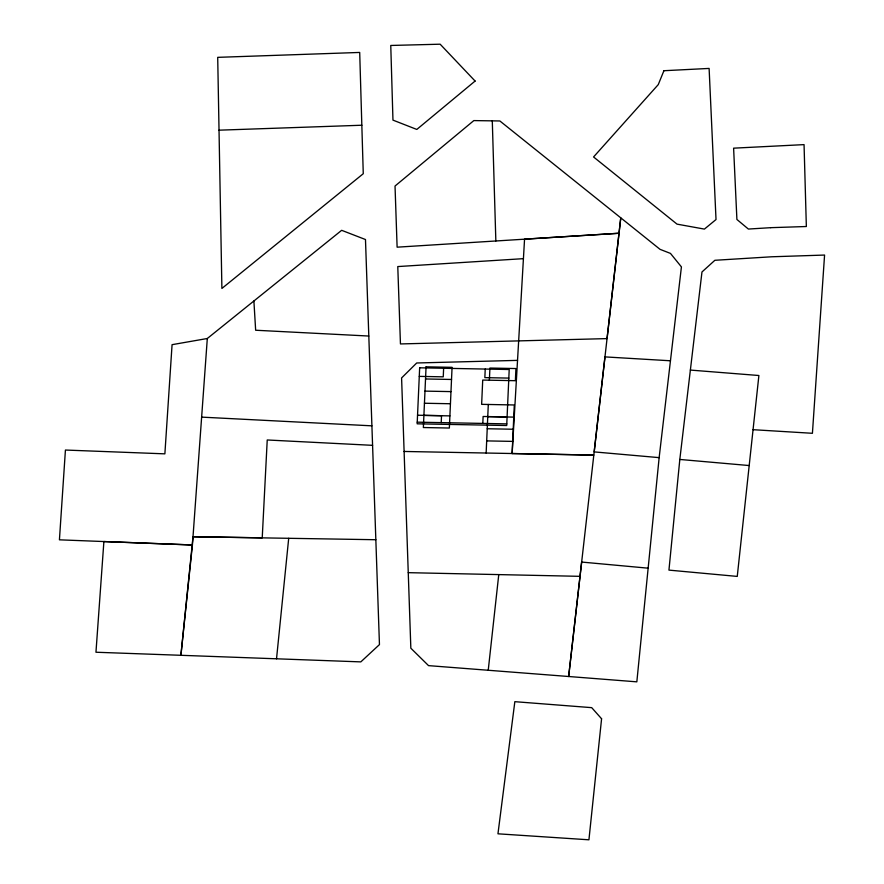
<?xml version="1.0" encoding="UTF-8"?>
<svg xmlns="http://www.w3.org/2000/svg" width="884" height="884" viewBox="0 0 884 884"><rect width="100%" height="100%" fill="white"/><g stroke="black" fill="none" stroke-linecap="round" stroke-linejoin="round"><path stroke-width="1.33" d="M441.215 422.618L441.525 415.69L417.535 415.226M443.635 368.252L443.249 376.838L419.27 376.374M482.808 423.414L483.117 416.486L507.096 416.939M485.228 369.048L484.852 377.634L508.83 378.098M486.145 453.039L488.299 404.474M489.382 380.197L489.924 368.053L515.924 368.551L515.383 380.695L482.719 380.065L481.636 404.342L514.3 404.971L512.134 453.536L593.816 455.083L404.11 451.459M512.134 453.536L524.555 239.155L619.021 233.254L620.767 217.84L499.858 120.964L473.835 120.589L395.026 186.038L397.115 247.177L619.021 233.254L607.065 338.605L400.452 343.942L397.778 266.57L523.427 258.658M207.309 338.506L192.414 544.975L180.911 655.298L95.958 652.237L103.892 541.538L192.414 544.975L59.427 539.826L65.427 450.044L164.877 453.846L172.071 344.672L207.309 338.506L341.655 230.315L365.479 239.531L379.457 644.602L360.816 661.884L180.911 655.298L193.021 536.732L262.228 537.837L267.233 439.978L372.562 445.337M679.818 459.448L668.945 570.114L737.256 576.412L758.892 375.512L690.371 370.076L679.818 459.448L749.19 465.548M648.259 568.191L581.639 562.058L568.655 676.503L636.834 681.84L659.144 457.636L681.42 266.902L670.47 253.41L660.05 249.343L620.767 217.84L568.655 676.503L428.541 665.63L410.839 648.204L401.59 377.943L416.718 362.981L517.538 360.374M276.526 658.812L288.703 538.301M488.233 670.249L498.764 574.6M690.371 370.076L701.973 271.974L714.869 260.294L771.666 256.78L824.573 255.056L812.418 433.293L753.058 429.69M219.011 130.18L361.832 125.23L359.7 52.443L217.707 57.349L221.895 288.449L363.269 173.717L361.832 125.23M193.021 536.732L375.855 539.726M425.524 378.971L451.525 379.468M424.983 391.115L450.984 391.612M424.442 403.248L450.442 403.745M423.9 415.392L449.901 415.889M487.769 416.618L513.759 417.115M417.226 422.165L506.786 423.878M487.228 428.751L513.217 429.248M486.686 440.895L512.676 441.392M408.253 572.666L580.048 576.335M368.805 336.042L255.653 330.24L253.896 300.991M201.64 417.126L371.888 425.834M670.459 360.782L604.965 356.893L594.181 451.901L659.144 457.636M492.289 120.854L495.847 240.989M419.657 367.799L417.16 423.812L506.709 425.524L509.206 369.512L419.657 367.799M426.066 366.827L423.359 427.536L449.359 428.033L452.067 367.324L426.066 366.827M601.584 718.769L588.932 839.8L497.957 833.811L514.842 701.675L591.705 707.653L601.584 718.769M663.917 70.72L658.26 84.621L593.562 156.965L677.034 224.138L704.415 229.1L716.018 219.541L709.112 68.422L663.917 70.72M475.095 81.052L416.806 129.44L392.96 120.114L390.761 45.46L440.155 44.2L475.095 81.052M770.726 227.674L748.383 229.055L736.902 219.464L733.609 148.169L804.053 144.622L806.352 226.514L770.726 227.674"/></g></svg>
